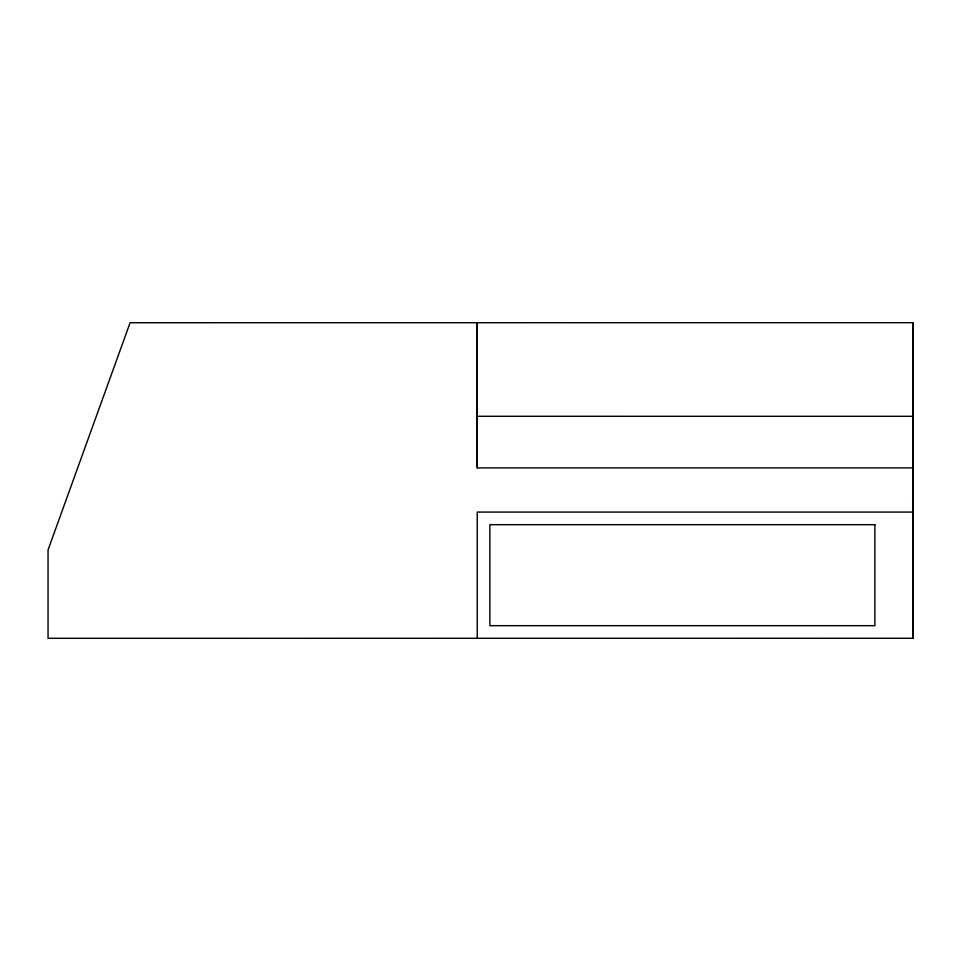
<?xml version="1.0" encoding="UTF-8"?>
<svg xmlns="http://www.w3.org/2000/svg" width="961" height="961" viewBox="0 0 961 961"><rect width="100%" height="100%" fill="white"/><g stroke="black" fill="none" stroke-linecap="round" stroke-linejoin="round"><path stroke-width="1.44" d="M912.71 512.081L912.95 322.692L912.95 638.272L912.71 512.081L477.245 512.081L477.245 638.308M912.95 322.692L130.095 322.728L48.05 549.944L48.05 638.308L912.95 638.272M912.746 467.899L477.245 467.899L477.245 322.728L477.221 416.293L912.722 416.305M477.221 416.293L477.245 467.899M874.87 524.694L489.87 524.694L489.87 625.683L874.87 625.683L874.87 524.694"/></g></svg>
